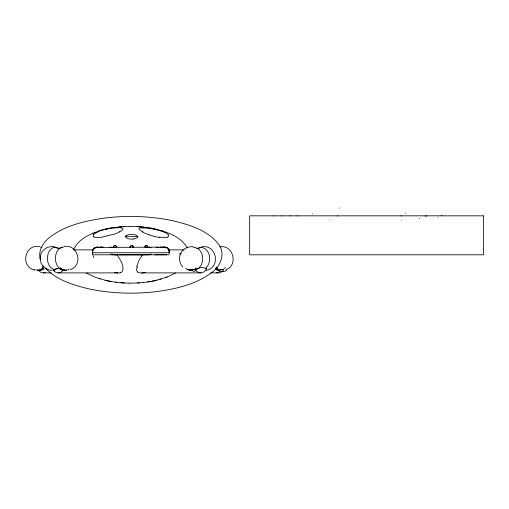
<?xml version="1.0" encoding="UTF-8"?>
<svg xmlns="http://www.w3.org/2000/svg" width="509" height="509" viewBox="0 0 509 509"><rect width="100%" height="100%" fill="white"/><g stroke="black" fill="none" stroke-linecap="round" stroke-linejoin="round"><path stroke-width="0.76" d="M92.517 254.805L92.536 252.012M98.186 247.132L96.818 247.209A7.514 6.789 65.9 0 0 96.055 247.291L95.501 247.425L164.337 247.139A9.849 9.474 -74.4 0 1 165.177 247.189L167.041 247.794L168.364 248.926A4.944 4.74 -89 0 1 168.937 249.951A4.333 4.148 -89.7 0 1 169.179 250.733L169.274 253.775M130.221 247.132C130.151 245.173 133.409 245.141 133.294 247.132M116.313 247.132C116.529 245.134 113.399 245.204 113.342 247.062M426.313 216.172L426.364 215.829M136.571 266.964L138.9 260.506L142.469 254.805M43.017 265.927C42.928 269.026 39.918 270.903 37.062 270.005M149.372 247.628L149.411 247.469A1.209 0.954 -65.3 0 0 149.461 247.126M180.371 254.061C178.564 258.432 179.62 263.732 182.954 267.079M132.372 247.667L132.435 247.469A1.082 0.732 85.9 0 0 132.467 247.132M44.461 266.996C43.653 270.572 39.422 270.979 36.489 270.063M73.767 249.206C79.264 237.792 92.294 232.88 103.753 229.699A110.58 110.408 0 0 1 129.655 226.537M93.541 248.793L93.809 248.481A4.982 4.524 86.5 0 1 94.509 247.921L95.31 247.489A1.533 0.63 75.7 0 0 95.501 248.137M181.471 252C184.099 248.068 189.081 246 193.713 246.922M93.624 234.668L93.815 234.458A15.289 4.015 -11.6 0 1 98.192 231.83M93.815 248.475L93.459 248.926A4.925 4.422 89.3 0 0 92.924 249.944A4.282 3.824 89.9 0 0 92.695 250.727L92.523 252.636A1.374 0.681 21.8 0 0 92.886 252.839M94.426 248.328L94.28 248.468A4.937 4.447 89.8 0 0 93.3 250.154M180.682 254.176L181.147 253.864M179.435 253.908L181.528 252.693M197.651 268.797L200.94 267.505A13.419 9.251 90 0 1 204.771 268.141L205.464 268.517A10.498 7.234 -90 0 0 206.654 268.975A11.51 7.934 -90 0 1 195.233 269.732A11.147 7.686 -90 0 0 197.651 268.797A11.147 8.615 -90 0 0 202.487 256.072A11.147 8.615 -90 0 0 193.77 247.495M175.503 273.053L167.391 276.921L155.461 280.529A107.005 106.865 0.4 0 1 143.01 282.527M70.757 269.414C83.877 264.712 77.381 243.283 63.854 246.661M225.971 269.668C238.676 265.17 233.09 244.301 219.85 246.846M98.441 247.635L98.88 247.45M69.822 269.14L70.153 268.987M99.14 247.609L100.178 247.266M92.084 233.637L93.223 233.16M95.24 247.514L95.266 247.508A4.797 4.358 74.9 0 0 93.802 248.475M94.381 232.696L95.546 232.25M166.099 277.411L167.092 277.036M68.365 269.713L68.74 269.585M112.813 234.668L113.431 234.458A15.295 2.952 -15.5 0 0 119.85 231.78M68.06 269.643L68.403 269.528M206.107 270.349C221.364 267.543 216.63 243.671 201.456 246.922M120.309 272.633L120.652 272.538M67.226 270.044C65.413 270.96 58.681 270.495 60.17 267.823A0.84 0.662 -24.4 0 1 60.45 267.779L62.97 269.853L66.374 270.037M154.952 280.644L152.369 281.178M195.52 268.727L196.041 268.65A0.789 0.655 25.3 0 1 196.283 268.695L196.843 269.007M151.332 281.375L149.773 281.649M110.472 228.236L111.064 228.127M145.459 272.557L142.514 272.881M148.73 281.814L147.693 281.973M114.016 227.65L115.199 227.485M133.39 239.039L137.106 237.888A3.913 1.985 0.4 0 0 137.71 237.213A3.582 1.82 0.3 0 0 137.793 236.621C135.909 233.892 131.704 234.312 128.764 234.655A5.605 2.831 0.7 0 0 125.901 235.82M116.981 227.256L122.033 226.766M99.98 247.189L101.304 247.132M143.01 282.559L137.513 282.998M139.307 282.883L129.655 283.169M97.028 247.151L96.494 247.259A4.829 4.377 86.8 0 0 94.655 248.112M123.821 226.645L125.017 226.581M97.092 247.151L98.364 247.132M53.528 270.177L53.241 270.184A11.949 8.061 90 0 0 54.896 269.528A15.582 10.511 -90 0 1 57.702 268.555A15.423 10.403 90 0 1 62.321 269.477A11.86 8.004 -90 0 0 63.428 269.961L64.783 270.024M148.876 254.85L118.832 254.907M101.456 247.139L101.965 247.132M129.655 226.441L138.41 226.67M166.551 254.761L154.876 254.805M125.538 236.628L137.793 236.628M103.683 247.132L103.041 247.139A5.205 4.371 -50.9 0 0 100.788 247.463M73.773 249.874L93.312 249.874M168.441 249.874L184.061 249.874M92.371 252.757L169.325 252.757M92.371 254.805L169.147 254.805M43.386 272.894L51.256 272.894M58.249 272.894L117.91 272.894M141.941 272.894L200.692 272.894M210.618 272.894L218.488 272.894M160.182 247.132L160.889 247.145M161.029 247.132L163.726 247.539M156.168 247.132L159.037 247.66M163.274 247.132L163.962 247.132M117.636 254.907L112.877 254.844M163.599 247.132L164.458 247.145A9.677 9.315 -84.8 0 1 164.808 247.164A5.605 5.395 -84.7 0 1 167.658 248.15M164.159 247.139L164.623 247.158A10.524 10.135 -79.8 0 1 165.266 247.209L165.629 247.266M117.611 272.888L114.512 272.57M192.758 270.775L188.82 270.037M219.564 270.775L217.05 270.171L215.53 268.428M38.837 270.024L41.853 269.325L43.545 266.824L40.968 262.949L40.058 258.381L40.968 253.806L42.075 251.745L43.558 249.932L47.432 247.342L52.001 246.432L54.336 246.661M192.065 270.502L189.246 270.012M220.308 270.502L217.858 269.668L216.579 266.971M54.877 269.528L54.679 269.516A15.346 11.128 -85 0 1 57.702 268.555M137.048 226.594L144.028 227.167M124.419 283.004L122.332 282.87M139.307 226.734L140.357 226.81M122.033 282.851L120.843 282.756M140.878 226.855L142.456 227.001M39.702 246.661C24.527 243.41 19.794 267.289 35.051 270.094M52.001 270.324L49.672 270.094L45.371 268.307M116.981 282.361L115.791 282.209M146.128 227.421L148.214 227.72M150.295 228.057L151.854 228.337M111.064 281.483L109.301 281.159A95.883 95.787 -1.9 0 1 105.108 280.236M152.885 228.535L154.437 228.859M153.056 228.566C165.845 231.423 180.32 235.966 187.401 247.915M162.339 247.361L163.071 247.641M99.09 278.582L100.286 278.951M148.959 234.668L148.342 234.458A15.289 2.959 15.5 0 1 141.998 231.837M34.86 269.56L35.267 269.7M188.623 269.808L187.872 269.516M188.546 269.942L187.471 269.509M187.07 269.325L186.415 268.987M86.263 273.053L95.667 277.411L105.789 280.414A111.286 111.127 -0.1 0 0 129.655 283.099M205.267 268.408L205.312 268.434A11.09 8.57 90 0 0 206.139 267.658A11.153 8.615 -90 0 0 209.18 254.863A11.153 8.615 -90 0 0 200.552 247.495A15.346 9.722 85.5 0 1 196.665 248.5M186.033 268.765L185.486 268.428M137.805 271.933L136.711 270.642L136.367 268.784M217.528 269.738L216.032 267.518M167.607 248.233L167.868 248.481A4.6 4.435 -88.5 0 1 169.058 250.861A1.807 0.795 -16.6 0 0 168.727 250.988M168.142 234.668L167.983 234.484A15.289 4.047 11.4 0 0 164.808 232.333M117.07 254.805C120.073 259.584 125.468 266.633 121.778 272.022A5.93 3.321 11.8 0 1 120.614 272.506M45.104 267.74C56.353 280.09 73.239 285.078 88.986 288.889C110.962 293.521 133.695 294.259 155.983 291.695C175.541 289.023 195.882 284.588 211.916 272.43C220.696 266.302 225.748 253.495 218.59 244.25C207.678 230.119 189.399 224.787 172.786 220.728C150.804 216.096 128.077 215.352 105.783 217.922C86.225 220.588 65.884 225.029 49.85 237.188C43.271 242.354 37.526 251.052 40.491 259.666M146.223 247.648L146.204 247.578A1.203 0.986 63.9 0 1 146.108 247.126M129.49 247.66L129.458 247.565A1.133 0.77 -85.5 0 1 129.388 247.132M111.477 247.628L111.433 247.463A1.222 0.986 63.9 0 1 111.395 247.126M109.925 247.673L109.874 247.476A1.037 0.541 -86.4 0 1 109.842 247.132M147.903 247.132C147.934 245.211 144.715 245.109 144.9 247.132M169.312 251.522L169.312 251.491A4.88 4.74 -88.1 0 0 168.199 248.545M169.325 251.618L169.344 251.993M226.88 270.406A12.553 10.485 -49.2 0 1 223.445 271.513M223.152 271.272A10.587 5.822 -32.3 0 1 218.997 271.443M223.788 269.223A8.462 3.448 -24.2 0 1 220.906 269.795M225.614 267.683A10.931 6.776 -35 0 1 224.043 268.434M195.736 268.949A10.931 5.383 42.4 0 1 194.171 269.439M195.87 267.938A12.553 5.943 65.9 0 1 195.297 269.764M195.831 270.387A10.587 5.122 36.3 0 1 193.401 271.564M194.101 269.643A8.462 3.398 24.6 0 1 191.467 269.77M112.998 254.233A122.637 101.775 -26.8 0 1 110.587 254.15M151.326 254.207A122.491 106.725 -31.3 0 1 148.927 254.309M44.073 269.083A10.568 3.786 86.7 0 1 43.825 269.236M45.346 272.538A11.51 7.934 -90 0 1 38.099 269.961M40.497 247.234A11.153 8.615 -90 0 1 41.967 247.489M197.206 248.666A11.141 8.608 90 0 1 200.552 247.501M206.539 268.141A11.408 6.992 -39.4 0 1 205.871 268.453M194.953 269.522A9.397 4.187 28.3 0 1 189.692 269.223M63.281 247.228A11.153 7.66 90 0 0 62.62 247.24A15.346 11.128 85 0 1 54.648 247.247A11.153 7.66 -90 0 0 47.445 258.381A11.153 7.66 -90 0 0 54.648 269.509M62.321 269.477A11.153 7.667 -90 0 1 55.417 258.158A11.153 7.667 -90 0 1 62.62 247.247M54.648 247.24A11.153 7.667 90 0 1 58.923 248.704M54.635 270.68A9.754 5.313 45.6 0 1 54.056 270.896M63.428 269.961A11.51 7.769 90 0 1 53.241 270.184M223.146 269.255A9.397 4.269 -27.7 0 1 217.827 269.503M223.54 270.12A11.51 7.769 -90 0 1 216.567 272.538M114.652 227.943A15.334 3.162 -13.2 0 1 119.57 231.799M112.285 234.426A15.327 3.073 -15.4 0 1 103.079 236.8M102.729 237.079A15.346 3.964 -15.8 0 1 94.623 237.188M94.299 237.309A15.34 4.021 -15.3 0 1 93.16 236.176M93.147 236.125A15.315 3.938 -13.2 0 1 93.802 234.643M97.391 231.722A15.321 3.983 -11.6 0 1 113.672 227.714M113.373 227.981A15.346 3.156 -12 0 1 114.83 227.822M168.186 234.674A15.327 3.938 13.4 0 1 167.232 237.219M167.098 237.169A15.346 4.047 15.5 0 1 159.094 237.13M159.432 237.455A15.34 3.9 15.7 0 1 154.112 236.367M153.915 236.284A15.315 3.372 15.3 0 1 148.755 234.751M142.978 231.856A15.321 2.978 15.4 0 1 139.695 227.873M140.045 227.994A15.346 3.118 12.1 0 1 140.751 227.835M141.407 228.064A15.334 3.086 11.9 0 1 163.243 231.805M163.51 231.792A15.295 3.996 11.5 0 1 164.712 232.339M125.538 236.628A3.741 1.89 0.8 0 1 125.971 235.839M133.383 239.026A7.603 3.887 0.6 0 1 128.052 238.651L126.098 237.69A3.805 1.928 0.9 0 1 125.551 236.895M113.558 247.698A1.533 1.521 -90 0 1 114.977 245.599A1.533 1.521 -90 0 1 116.389 247.698M111.948 247.578A1.056 0.515 75.8 0 1 111.865 247.164M130.368 247.698A1.533 1.533 0 0 1 131.793 245.599A1.533 1.533 0 0 1 133.224 247.698M130.005 247.635A1.107 0.681 73.3 0 1 129.91 247.151M144.823 246.426A1.533 1.527 -90 0 1 146.808 245.739A1.533 1.527 -90 0 1 147.597 247.698M149.073 247.158A1.069 0.554 -75.4 0 1 148.991 247.578M93.879 249.079A1.533 0.496 43.9 0 1 93.592 248.844M93.433 248.697A4.81 4.307 86 0 0 92.479 251.382A8.411 7.495 89.4 0 0 92.473 252.012M165.603 247.38A1.533 0.414 -82.2 0 1 165.431 248.048M165.622 247.285A4.912 4.727 -80 0 1 168.021 248.462M168.129 248.608A1.533 0.318 -45.6 0 1 167.716 248.99M168.721 250.473A19.915 5.504 -55.4 0 1 169.039 250.886M112.788 247.132A1.253 1.012 86.4 0 1 112.686 247.628M147.756 247.635A1.228 0.98 -85.5 0 1 147.655 247.132M150.976 247.45A1.826 1.018 86.3 0 1 150.766 247.966M114.321 247.158A1.043 0.522 -75.5 0 1 114.232 247.616M132.792 247.145A1.164 0.763 -71.3 0 1 132.709 247.616M164.789 247.431A1.533 0.401 -82.5 0 1 164.814 247.177M114.792 247.126A1.209 1.005 -62.6 0 1 114.748 247.584M129.789 247.648A1.126 0.865 69.1 0 1 129.719 247.119M132.983 247.113A1.088 0.853 -72.9 0 1 132.906 247.673M146.586 247.616A1.043 0.547 75.2 0 1 146.497 247.158M163.72 247.552A4.097 3.805 -11.8 0 1 163.981 247.673M160.876 247.304A6.744 6.178 -36.8 0 1 162.307 247.45M98.905 247.533A5.637 5.243 -73.1 0 1 99.987 247.24M100.133 247.126A8.354 7.419 53.7 0 1 101.437 246.973M143.01 227.039A107.953 107.857 -2 0 1 153.063 228.547M155.461 229.114A86.81 86.746 -3.4 0 1 155.97 229.228M162.078 230.857A86.81 86.746 -3.4 0 1 163.09 231.175M93.701 257.643A11.268 1.648 82 0 1 93.605 255.881M120.385 272.722A7.648 4.39 12.1 0 1 117.636 272.983M169.592 251.357A11.535 1.177 -77.6 0 1 169.974 250.975M169.44 251.783A11.643 2.1 -70.4 0 1 169.446 252.502M161.073 279.091A86.81 86.778 13.1 0 1 160.055 279.384M157.001 280.185A86.81 86.778 13.1 0 1 155.468 280.535M169.332 251.968A1.495 0.534 -26.2 0 1 168.746 252.203M137.061 268.428A15.588 7.807 -45.8 0 1 137.443 266.633M142.514 272.919A7.311 4.231 -11.3 0 1 137.602 272.06M105.096 229.349A95.883 95.819 5.5 0 1 108.71 228.554M441.869 215.74A10.008 8.678 13.5 0 1 441.659 215.511M290.238 216.064A11.071 8.551 90 0 1 290.168 215.829M438.306 217.807A10.008 1.769 -60.5 0 1 438.211 217.909M281.871 216.064A11.071 7.61 -90 0 1 281.814 215.829M401.111 215.829A12.852 2.316 90 0 1 401.105 216.071M337.314 216.09A13.718 5.065 -89.9 0 1 337.308 215.829M401.9 220.263A17.777 0.821 81.8 0 1 401.875 220.276M405.635 212.991A11.268 1.648 82 0 1 405.648 213.214M312.405 213.99A12.91 4.905 -85.4 0 1 312.38 213.78M329.412 219.646A11.535 1.177 -77.6 0 1 329.361 219.659M419.664 218.533A10.708 2.481 82.2 0 1 419.543 218.266M339.268 207.946A27.772 2.45 -67.4 0 1 339.147 208.194M297.211 216.064A11.071 8.551 90 0 1 297.141 215.829M425.212 216.287A10.002 9.735 -14.2 0 1 425.009 216.007M273.899 216.064A11.071 7.61 -90 0 1 273.836 215.829M483.55 215.829L249.664 215.829L249.664 254.805L483.55 254.805L483.55 215.829"/></g></svg>
